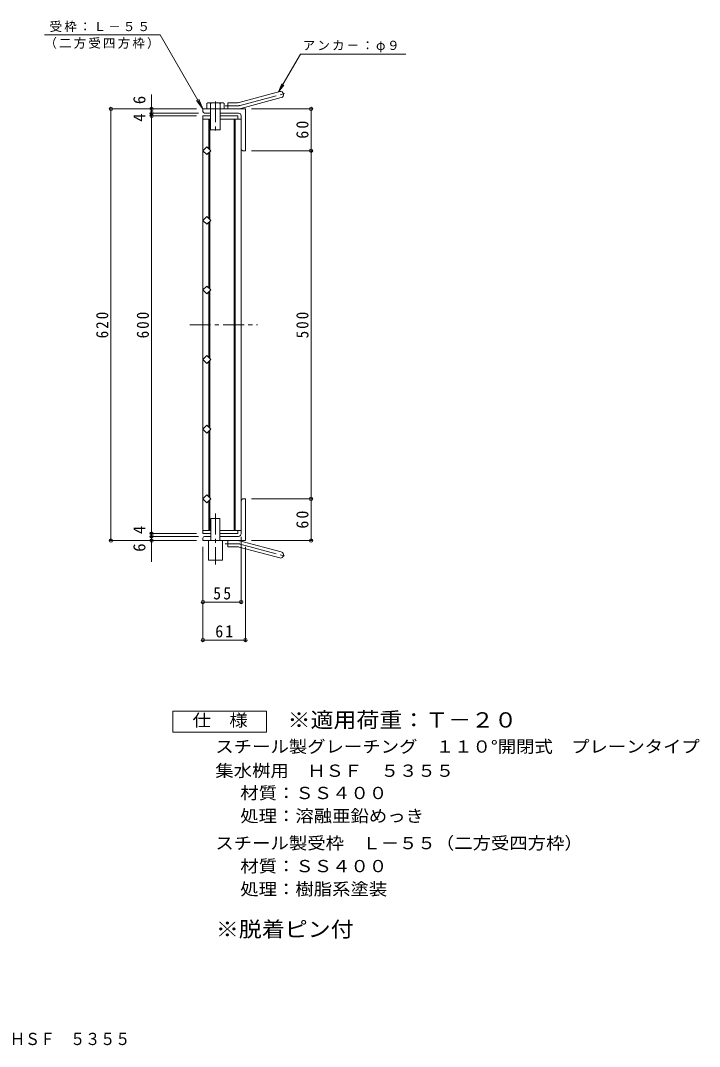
# Model space of a CAD drawing. Units: millimetres, scale not verified. Extents: x -892 to 1060, y -823 to 743.
# Drawn here: x 84 to 1060, y -823 to 651 of the extents above; entities that cross this region are included whole.
import ezdxf
from ezdxf.enums import TextEntityAlignment as Align

# ---------------------------------------------------------------- set-up
doc = ezdxf.new("R2010")
doc.units = ezdxf.units.MM
doc.header["$LTSCALE"] = 6
doc.header["$PDMODE"] = 32
doc.header["$PDSIZE"] = 4.8
doc.linetypes.add('CHAIN1', pattern=[8, 5, -1, 1, -1])
doc.linetypes.add('CHAIN2', pattern=[12, 9, -1, 1, -1])
for name, color, linetype, lineweight in [('A-1', 2, 'Continuous', 9), ('A-2', 3, 'Continuous', 9), ('A-4', 7, 'Continuous', 9), ('A-5', 7, 'Continuous', 9), ('A-9', 4, 'Continuous', 9), ('F-4_F-4ﾚｲﾔ', 2, 'Continuous', 9)]:
    doc.layers.add(name, color=color, linetype=linetype, lineweight=lineweight)
doc.layers.add('F-5_F-5ﾚｲﾔ', color=2, linetype='Continuous')
doc.styles.add('ＭＳ ゴシック', font='')
doc.styles.get('ＭＳ ゴシック').set_extended_font_data('MS Gothic')

msp = doc.modelspace()

# ---------------------------------------------------------------- linework, layer by layer
at = {"layer": 'A-1'}
for p, q in [((398.361, 533.22), (456.551, 548.813)), ((382.216, 523.914), (382.216, 532.914)), ((396.031, 532.914), (382.216, 532.914)), ((400.69, 524.527), (458.881, 540.119)), ((407.216, 523.914), (346.216, 523.914)), ((346.216, 523.914), (346.216, 520.414)), ((357.216, 517.914), (348.716, 517.914)), ((397.216, 517.914), (371.216, 517.914)), ((407.216, 523.914), (407.216, 463.914)), ((401.216, 513.914), (401.216, 466.414)), ((403.716, 463.914), (407.216, 463.914)), ((401.216, -86.086), (401.216, -38.586)), ((403.716, -36.086), (407.216, -36.086)), ((407.216, -96.086), (407.216, -36.086)), ((346.216, -92.586), (346.216, -96.086)), ((407.216, -96.086), (346.216, -96.086)), ((357.716, -90.086), (348.716, -90.086)), ((397.216, -90.086), (370.716, -90.086)), ((382.216, -96.086), (382.216, -105.086)), ((400.69, -96.7), (458.881, -112.292)), ((396.031, -105.086), (382.216, -105.086)), ((398.361, -105.393), (456.551, -120.985))]:
    msp.add_line(p, q, dxfattribs=at)
at = {"layer": 'A-1', "linetype": 'CHAIN2'}
for p, q in [((399.525, 528.874), (464.692, 546.335)), ((396.031, 528.414), (378.411, 528.414)), ((396.031, -100.586), (378.411, -100.586)), ((399.525, -101.046), (464.692, -118.508))]:
    msp.add_line(p, q, dxfattribs=at)
at = {"layer": 'A-1'}
for centre, radius, start, end in [((457.716, 544.466), 4.5, 285.00014, 104.99991), ((396.031, 541.914), 9, 270, 285.00002), ((348.716, 520.414), 2.5, 180, 270), ((396.031, 541.914), 18, 270, 285), ((397.216, 513.914), 4, 0, 90), ((403.716, 466.414), 2.5, 180, 270), ((403.716, -38.586), 2.5, 90, 180), ((397.216, -86.086), 4, 270, 0), ((348.716, -92.586), 2.5, 90, 180), ((396.031, -114.086), 18, 74.99998, 89.99998), ((396.031, -114.086), 9, 74.99998, 90), ((457.716, -116.638), 4.5, 255.00008, 74.99986)]:
    msp.add_arc(centre, radius, start, end, dxfattribs=at)
at = {"layer": 'A-1', "linetype": 'CHAIN2'}
for centre, start, end in [((396.031, 541.914), 270, 284.99995), ((396.031, -114.086), 75.00005, 90)]:
    msp.add_arc(centre, 13.5, start, end, dxfattribs=at)
at = {"layer": 'A-2'}
for p, q in [((346.216, 513.914), (346.216, 263.914)), ((346.216, 513.914), (357.216, 513.914)), ((346.216, 509.414), (357.216, 509.414)), ((354.716, 509.414), (354.716, 466.728)), ((356.216, 509.414), (356.216, 465.228)), ((371.216, 513.914), (396.216, 513.914)), ((391.216, 509.414), (391.216, 263.914)), ((392.716, 509.414), (392.716, 263.914)), ((396.216, 513.914), (396.216, 509.414)), ((354.716, 461.1), (354.716, 366.728)), ((356.216, 462.6), (356.216, 365.228)), ((354.716, 361.1), (354.716, 266.728)), ((356.216, 362.6), (356.216, 265.228)), ((346.216, -86.086), (346.216, 263.914)), ((354.716, 166.727), (354.716, 261.1)), ((356.216, 165.227), (356.216, 262.6)), ((391.216, -81.586), (391.216, 263.914)), ((392.716, -81.586), (392.716, 263.914)), ((356.216, 65.227), (356.216, 162.6)), ((354.716, 66.728), (354.716, 161.1)), ((354.716, -33.272), (354.716, 61.1)), ((356.216, -34.773), (356.216, 62.6)), ((354.716, -81.586), (354.716, -38.9)), ((356.216, -81.586), (356.216, -37.4)), ((346.216, -81.586), (357.716, -81.586)), ((346.216, -86.086), (357.716, -86.086)), ((370.716, -86.086), (396.216, -86.086)), ((396.216, -86.086), (396.216, -81.586))]:
    msp.add_line(p, q, dxfattribs=at)
at = {"layer": 'A-2', "linetype": 'CHAIN1'}
msp.add_line((327.295, 213.914), (424.69, 213.914), dxfattribs=at)
at = {"layer": 'A-2'}
for points in [[(371.216, 509.414), (401.216, 509.414), (401.216, 263.914)], [(370.716, -81.586), (401.216, -81.586), (401.216, 263.914)]]:
    msp.add_lwpolyline(points, dxfattribs=at)
for points in [[(357.53, 463.914), (351.873, 458.257), (346.216, 463.914), (351.873, 469.571)], [(357.53, 363.914), (351.873, 358.257), (346.216, 363.914), (351.873, 369.571)], [(357.53, 263.914), (351.873, 258.257), (346.216, 263.914), (351.873, 269.571)], [(357.53, 163.914), (351.873, 169.571), (346.216, 163.914), (351.873, 158.257)], [(357.53, 63.914), (351.873, 69.571), (346.216, 63.914), (351.873, 58.257)], [(357.53, -36.086), (351.873, -30.429), (346.216, -36.086), (351.873, -41.743)]]:
    msp.add_lwpolyline(points, close=True, dxfattribs=at)
at = {"layer": 'A-4'}
for p, q in [((272.432, 544.687), (272.432, -126.396)), ((337.216, 523.914), (212.254, 523.914)), ((214.054, 523.914), (214.054, -96.086)), ((339.716, 517.914), (270.632, 517.914)), ((416.216, 523.914), (503.538, 523.914)), ((501.738, 523.914), (501.738, 463.914)), ((337.216, 513.914), (270.632, 513.914)), ((416.216, 463.914), (503.538, 463.914)), ((501.738, 463.914), (501.738, -96.086)), ((416.216, -36.086), (503.538, -36.086)), ((337.216, -86.086), (270.632, -86.086)), ((337.216, -96.086), (212.254, -96.086)), ((339.716, -90.086), (270.632, -90.086)), ((281.432, -96.086), (274.232, -96.086)), ((401.216, -90.586), (401.216, -186.204)), ((416.216, -96.086), (503.538, -96.086)), ((346.216, -105.086), (346.216, -240.767)), ((407.216, -105.086), (407.216, -240.767)), ((346.216, -184.404), (401.216, -184.404)), ((346.216, -193.404), (346.216, -186.204)), ((346.216, -238.967), (407.216, -238.967))]:
    msp.add_line(p, q, dxfattribs=at)
for p in [(214.054, 523.914), (272.432, 523.914), (272.432, 517.914), (272.432, 513.914), (501.738, 523.914), (501.738, 463.914), (501.738, -36.086), (272.432, -86.086), (272.432, -90.086), (214.054, -96.086), (272.432, -96.086), (501.738, -96.086), (346.216, -184.404), (401.216, -184.404), (346.216, -238.967), (407.216, -238.967)]:
    msp.add_point(p, dxfattribs=at)
at = {"layer": 'A-5'}
for p, q in [((118.611, 630.536), (284.658, 630.536)), ((346.216, 523.914), (284.658, 630.536)), ((454.966, 548.363), (486.254, 602.555)), ((486.254, 602.555), (637.936, 602.555)), ((454.966, 548.363), (459.75, 559.912)), ((454.966, 548.363), (462.576, 558.28)), ((346.216, 523.914), (337.085, 535.814)), ((346.216, 523.914), (340.476, 537.772))]:
    msp.add_line(p, q, dxfattribs=at)
at = {"layer": 'A-9'}
for p, q in [((354.497, 532.874), (373.936, 532.874)), ((357.216, 523.914), (357.216, 531.833)), ((371.216, 523.914), (371.216, 531.833)), ((376.655, 531.833), (376.655, 523.914)), ((357.216, 523.914), (357.216, 493.914)), ((371.216, 523.914), (371.216, 493.914)), ((357.216, 493.914), (371.216, 493.914)), ((357.716, -64.389), (370.716, -64.389)), ((357.716, -64.389), (357.716, -96.086)), ((370.716, -64.389), (370.716, -96.086)), ((354.216, -96.086), (354.216, -124.086)), ((374.216, -96.086), (374.216, -124.086)), ((354.216, -124.086), (374.216, -124.086))]:
    msp.add_line(p, q, dxfattribs=at)
at = {"layer": 'A-9', "linetype": 'CHAIN1'}
for p, q in [((364.216, 534.809), (364.216, 488.452)), ((364.216, -57.383), (364.216, -130.578))]:
    msp.add_line(p, q, dxfattribs=at)
at = {"layer": 'A-9'}
msp.add_lwpolyline([(351.777, 531.833), (351.777, 523.914), (376.655, 523.914)], dxfattribs=at)
for centre, radius, start, end in [((354.497, 528.8), 4.074, 48.12389, 131.8763), ((364.216, 508.808), 24.066, 73.09029, 106.90971), ((373.936, 528.8), 4.074, 48.1237, 131.87611)]:
    msp.add_arc(centre, radius, start, end, dxfattribs=at)
at = {"layer": 'F-4_F-4ﾚｲﾔ'}
msp.add_lwpolyline([(302.838, -371.224), (302.838, -341.224), (437.837, -341.224), (437.837, -371.224)], close=True, dxfattribs=at)

# ---------------------------------------------------------------- texts
at = {"layer": 'A-4', "color": 2, "style": 'ＭＳ ゴシック'}
for s, p in [('6', (268.832, 530.779)), ('4', (268.832, 505.507)), ('4', (268.832, -86.784)), ('6', (268.832, -112.141))]:
    msp.add_text(s, height=17.6, rotation=90, dxfattribs=at).set_placement(p, align=Align.BOTTOM_LEFT)
at = {"layer": 'A-4', "color": 2, "char_height": 17.6, "attachment_point": 7, "rotation": 90, "style": 'ＭＳ ゴシック'}
for s, insert in [('\\T1.27;\\W0.95;60', (498.139, 481.164)), ('\\T1.27;\\W0.9;620', (210.454, 194.414)), ('\\T1.27;\\W0.9;600', (268.832, 194.414)), ('\\T1.27;\\W0.9;500', (498.139, 194.414)), ('\\T1.27;\\W0.95;60', (498.139, -78.836))]:
    msp.add_mtext(s, dxfattribs=dict(at, insert=insert))
at = {"layer": 'A-4', "color": 2, "char_height": 17.6, "attachment_point": 7, "style": 'ＭＳ ゴシック'}
for s, insert in [('\\T1.27;\\W0.95;55', (360.966, -180.804)), ('\\T1.27;\\W0.95;61', (363.966, -235.367))]:
    msp.add_mtext(s, dxfattribs=dict(at, insert=insert))
at = {"layer": 'A-5', "char_height": 13.2, "attachment_point": 7, "style": 'ＭＳ ゴシック'}
for s, insert in [('\\T1.17;受枠：Ｌ－５５', (125.811, 634.277)), ('\\T1.17;（二方受四方枠）', (118.344, 610.138)), ('\\T1.17;アンカ－：φ９', (489.657, 605.052))]:
    msp.add_mtext(s, dxfattribs=dict(at, insert=insert))
at = {"layer": 'F-4_F-4ﾚｲﾔ', "style": 'ＭＳ ゴシック', "width": 1.1}
for s, p in [('仕\u3000様', (331.338, -368.225)), ('スチール製グレーチング\u3000１１０°開閉式\u3000プレーンタイプ', (364.091, -405.977)), ('集水桝用\u3000ＨＳＦ\u3000５３５５', (364.091, -440.664)), ('材質：ＳＳ４００', (399.919, -472.646)), ('処理：溶融亜鉛めっき', (399.919, -505.647)), ('スチール製受枠\u3000Ｌ－５５（二方受四方枠）', (364.092, -544.647)), ('材質：ＳＳ４００', (399.918, -577.647)), ('処理：樹脂系塗装', (399.918, -610.647))]:
    msp.add_text(s, height=17.6, dxfattribs=at).set_placement(p, align=Align.BOTTOM_LEFT)
at = {"layer": 'F-4_F-4ﾚｲﾔ', "color": 3, "style": 'ＭＳ ゴシック', "width": 1.1}
msp.add_text('※脱着ピン付', height=21.99, dxfattribs=at).set_placement((364.849, -671.861), align=Align.BOTTOM_LEFT)
at = {"layer": 'F-5_F-5ﾚｲﾔ', "color": 3, "style": 'ＭＳ ゴシック', "width": 1.1}
msp.add_text('※適用荷重：Ｔ－２０', height=21.99, dxfattribs=at).set_placement((467.837, -371.224), align=Align.BOTTOM_LEFT)
at = {"layer": 'F-5_F-5ﾚｲﾔ', "style": 'ＭＳ ゴシック', "width": 0.9}
msp.add_text('集水桝用\u3000ＨＳＦ\u3000５３５５', height=17.6, dxfattribs=at).set_placement((-39.071, -825.907), align=Align.BOTTOM_LEFT)

doc.saveas('drawing.dxf')
